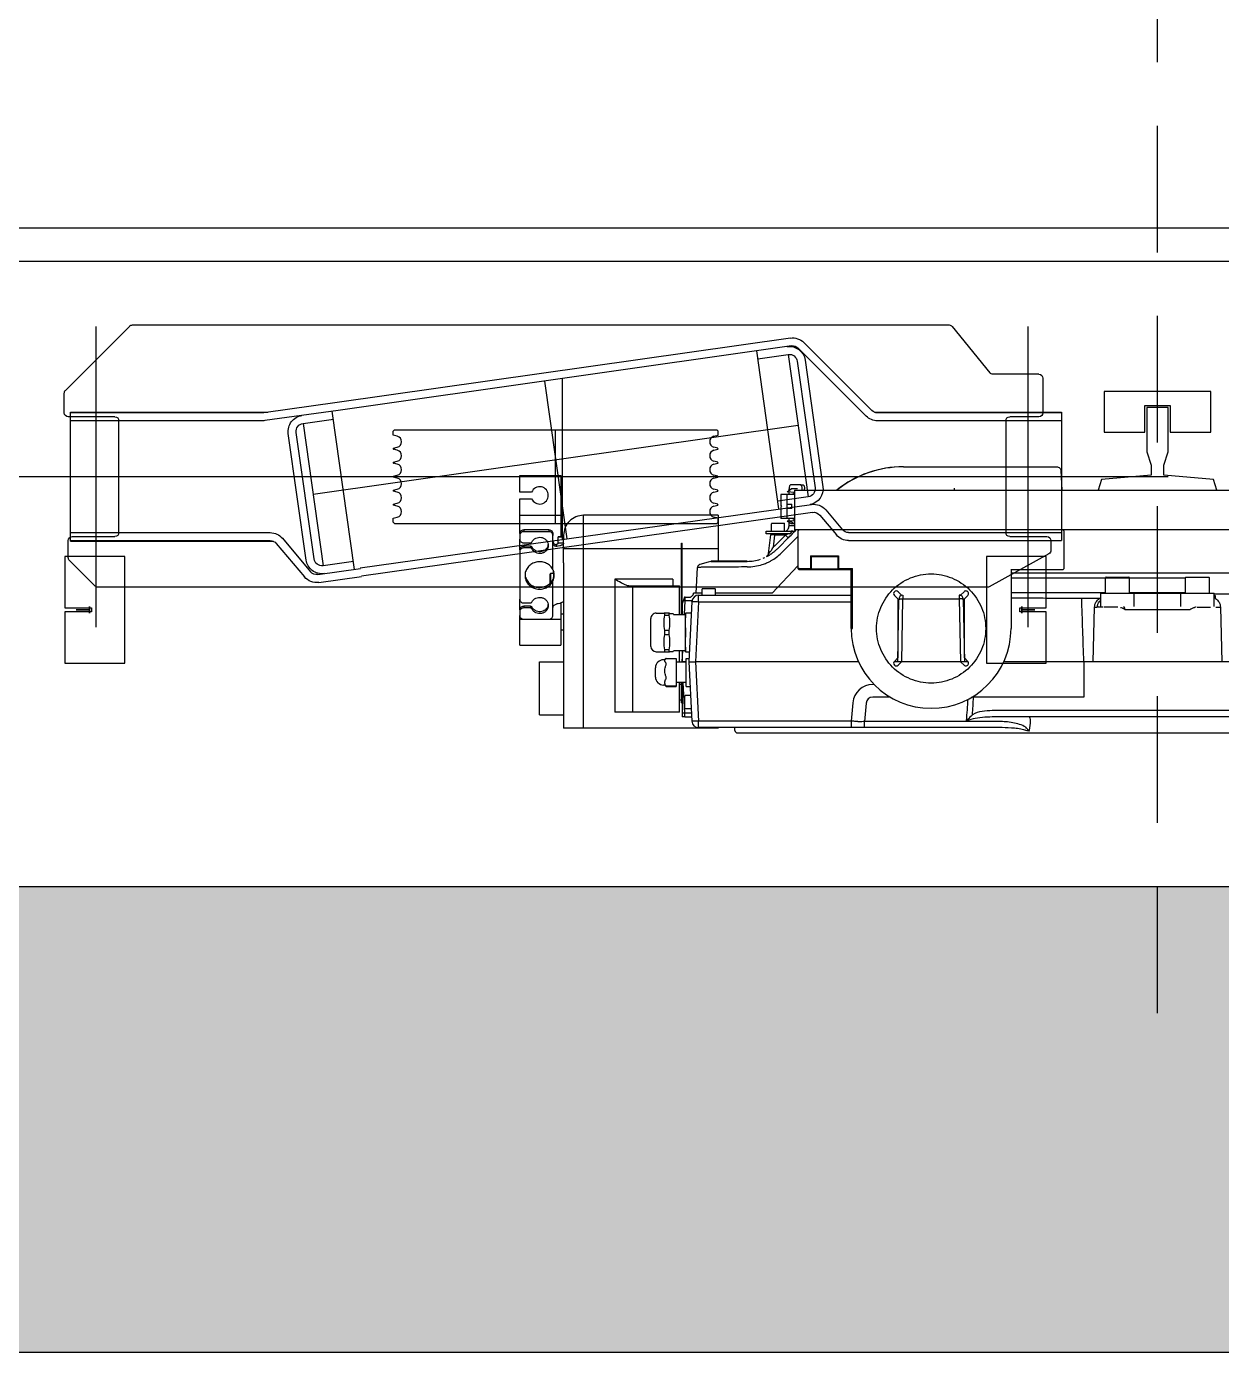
# Model space of a CAD drawing. Header units: centimetres. Extents: x 4942 to 11683, y -41622 to -36787.
# Drawn here: x 6948.4 to 7038.1, y -38551.8 to -38452.1 of the extents above; entities that cross this region are included whole.
import ezdxf

# ---------------------------------------------------------------- set-up
doc = ezdxf.new("R2010")
doc.units = ezdxf.units.CM
doc.header["$LTSCALE"] = 0.75
doc.header["$MEASUREMENT"] = 0
doc.linetypes.add('CEKIRDEK$0$DASHED', pattern=[19.05, 12.7, -6.35])
for name, color, linetype in [('V-0_Hatch_Concrete', 252, 'Continuous'), ('V-2_Column', 160, 'Continuous'), ('V-5_Elevator', 243, 'Continuous')]:
    doc.layers.add(name, color=color, linetype=linetype)
pattern_1 = [(325.927958, (24750.571, 43015.336), (7.0029358, 10.3541726), []), (325.927958, (24752.247, 43006.657), (7.0029358, 10.3541726), [6.25, -3.125])]

# ---------------------------------------------------------------- blocks, each defined once
blk = doc.blocks.new('*U60')
for p, q in [((0, -459.94), (0, 454.94)), ((-48.5, 364.29), (-48.5, 216.06)), ((48.5, 364.29), (-48.5, 364.29)), ((-48, 220.04), (-48, 363.79)), ((-42, 220.04), (-42, 364.29)), ((12, 364.29), (11.97, 364.29)), ((14.3, 364.29), (12, 364.29)), ((42, 364.29), (42, 214.36)), ((48, 364.29), (48, 214.36)), ((48.5, 364.29), (48.5, 211.97)), ((112.96, 345), (-112.96, 345)), ((-55.8, 164.13), (-48.06, 219.21)), ((-49.86, 163.3), (-42.12, 218.37)), ((50.14, 209.76), (75.25, 188.69)), ((62.59, 187.38), (-32.48, 200.74)), ((46.29, 205.17), (71.4, 184.09)), ((-40.09, 189.69), (-43.29, 166.92)), ((-40.09, 189.69), (66.86, 174.66)), ((61.75, 181.44), (-33.31, 194.8)), ((-38.54, -182.16), (13.29, 182.19)), ((63.66, 151.89), (66.86, 174.66)), ((73.48, 178.66), (68.98, 146.59)), ((79.42, 177.83), (74.92, 145.76)), ((-104.21, -176.29), (-55.8, 164.13)), ((-98.27, -177.13), (-49.86, 163.3)), ((69.6, 151.05), (-49.23, 167.75)), ((68.42, 146.67), (20.81, -192.07)), ((74.36, 145.84), (26.75, -192.91)), ((-71.89, 8.35), (46.64, -8.31)), ((-73.51, -5), (47.1, -5)), ((24.23, -167.75), (-94.6, -151.05)), ((-88.66, -151.89), (-91.86, -174.66)), ((15.09, -189.69), (18.29, -166.92)), ((-91.86, -174.66), (15.09, -189.69)), ((-49.76, -237.5), (-100.81, -186.45)), ((-45.51, -233.26), (-96.57, -182.21)), ((-87.59, -187.38), (7.48, -200.74)), ((-86.75, -181.44), (8.31, -194.8)), ((28.84, -198.34), (43.71, -210.82)), ((24.98, -202.93), (39.86, -215.41)), ((42, -220.01), (42, -380)), ((48, -220.01), (48, -380)), ((-48.5, -239.36), (-48.5, -380)), ((-48, -379.5), (-48, -241.74)), ((-42, -380), (-42, -241.74)), ((112.96, -355), (-112.96, -355)), ((-48.5, -380), (48, -380))]:
    blk.add_line(p, q)
for centre, radius, start, end in [((-54, 220.04), 6, 352, 0), ((-54, 220.04), 12, 352, 0), ((54, 214.36), 12, 180, 230), ((54, 214.36), 6, 180, 230), ((-34.15, 188.86), 12, 82, 172), ((-34.15, 188.86), 6, 82, 172), ((60.92, 175.5), 6, 352, 82), ((60.92, 175.5), 12, 352, 82), ((67.54, 179.5), 6, 352, 50), ((67.54, 179.5), 12, 352, 50), ((-92.32, -177.96), 12, 172, 225), ((-92.32, -177.96), 6, 172, 225), ((-85.92, -175.5), 12, 172, 262), ((-85.92, -175.5), 6, 172, 262), ((9.15, -188.86), 12, 262, 349.26162), ((9.15, -188.86), 6, 262, 352), ((32.7, -193.74), 12, 172, 230), ((32.7, -193.74), 6, 172, 230), ((36, -220.01), 6, 0, 50), ((36, -220.01), 12, 0, 50), ((-54, -241.74), 6, 0, 45), ((-54, -241.74), 12, 0, 45)]:
    blk.add_arc(centre, radius, start, end)
blk = doc.blocks.new('*U61')
for p, q in [((-35.25, 121), (-34.25, 122)), ((-35.25, 121), (-35.25, -121)), ((-34.25, 122), (-31.24, 122)), ((-31.24, 122), (-30.4, 118.89)), ((-22.1, 118.89), (-21.33, 121.75)), ((-20.67, 121.75), (-19.9, 118.89)), ((-11.6, 118.89), (-10.83, 121.75)), ((-10.17, 121.75), (-9.4, 118.89)), ((-1.1, 118.89), (-0.33, 121.75)), ((0, -127), (0, 127)), ((0.33, 121.75), (1.1, 118.89)), ((9.4, 118.89), (10.17, 121.75)), ((10.83, 121.75), (11.6, 118.89)), ((19.9, 118.89), (20.67, 121.75)), ((21.33, 121.75), (22.1, 118.89)), ((30.4, 118.89), (31.24, 122)), ((31.24, 122), (34.25, 122)), ((35.25, 121), (34.25, 122)), ((35.25, 121), (35.25, -121)), ((-35.25, 0), (35.25, 0)), ((-31.24, -122), (-30.4, -118.89)), ((-22.1, -118.89), (-21.33, -121.75)), ((-20.67, -121.75), (-19.9, -118.89)), ((-11.6, -118.89), (-10.83, -121.75)), ((-10.17, -121.75), (-9.4, -118.89)), ((-1.1, -118.89), (-0.33, -121.75)), ((0.33, -121.75), (1.1, -118.89)), ((9.4, -118.89), (10.17, -121.75)), ((10.83, -121.75), (11.6, -118.89)), ((19.9, -118.89), (20.67, -121.75)), ((21.33, -121.75), (22.1, -118.89)), ((30.4, -118.89), (31.24, -122)), ((-35.25, -121), (-34.25, -122)), ((-34.25, -122), (-31.24, -122)), ((31.24, -122), (34.25, -122)), ((35.25, -121), (34.25, -122))]:
    blk.add_line(p, q)
for centre, radius, start, end in [((-21, 121.66), 0.342, 15, 165), ((-10.5, 121.66), 0.342, 15, 165), ((0, 121.66), 0.342, 15, 165), ((10.5, 121.66), 0.342, 15, 165), ((21, 121.66), 0.342, 15, 165), ((-26.25, 120), 4.3, 195, 345), ((-15.75, 120), 4.3, 195, 345), ((-5.25, 120), 4.3, 195, 345), ((5.25, 120), 4.3, 195, 345), ((15.75, 120), 4.3, 195, 345), ((26.25, 120), 4.3, 195, 345), ((-26.25, -120), 4.3, 15, 165), ((-15.75, -120), 4.3, 15, 165), ((-5.25, -120), 4.3, 15, 165), ((5.25, -120), 4.3, 15, 165), ((15.75, -120), 4.3, 15, 165), ((26.25, -120), 4.3, 15, 165), ((-21, -121.66), 0.342, 195, 345), ((-10.5, -121.66), 0.342, 195, 345), ((0, -121.66), 0.342, 195, 345), ((10.5, -121.66), 0.342, 195, 345), ((21, -121.66), 0.342, 195, 345)]:
    blk.add_arc(centre, radius, start, end)
blk = doc.blocks.new('*U59')
for p, q in [((-64.88, 373.12), (-113.12, 324.88)), ((-48, 374), (-62.76, 374)), ((-45, 336), (-45, 371)), ((60.76, 371), (48, 371)), ((82.12, 350.88), (62.88, 370.12)), ((45, 368), (45, 336)), ((83, -319.23), (83, 348.76)), ((42, 333), (-42, 333)), ((-114, 322.76), (-114, -290.57)), ((-112.89, -292.9), (-78.11, -321.1)), ((-77, -358), (-77, -323.43)), ((57.86, -365.45), (82.63, -320.68)), ((-45, -358), (-45, -336)), ((-42, -333), (42, -333)), ((45, -336), (45, -364)), ((-74, -361), (-48, -361)), ((48, -367), (55.23, -367))]:
    blk.add_line(p, q)
for centre, start, end in [((-62.76, 371), 90, 135), ((-48, 371), 0, 90), ((48, 368), 90, 180), ((60.76, 368), 45, 90), ((80, 348.76), 0, 45), ((-42, 336), 180, 270), ((42, 336), 270, 0), ((-111, 322.76), 135, 180), ((-111, -290.57), 180, 230.96449), ((-80, -323.43), 0, 50.96449), ((80, -319.23), 331.049, 0), ((-42, -336), 90, 180), ((42, -336), 0, 90), ((-74, -358), 180, 270), ((-48, -358), 270, 0), ((48, -364), 180, 270), ((55.23, -364), 270, 331.049)]:
    blk.add_arc(centre, 3, start, end)
blk = doc.blocks.new('CEKIRDEK$0$NMX11_Planview')
for p, q in [((170.5, 349), (170.5, -122.29)), ((182.5, -315.3), (182.5, 315.3)), ((0, -272.5), (0, 272.5)), ((30, 272.5), (30, -272.5)), ((165.76, 260.51), (165.76, -124.1)), ((0, 0), (0, 210)), ((62.37, 110), (62.37, -110)), ((78.18, 110), (78.18, 42.5)), ((129, 55.34), (129, -55.34)), ((87.5, 42.5), (77.5, 42.5)), ((77.5, -42.5), (77.5, 42.5)), ((87.92, 29.67), (87.92, 39.93)), ((87.97, 47.23), (129, 48.29)), ((65.5, 21.4), (65.5, 38.6)), ((77.5, 39), (65.9, 39)), ((77.5, 21), (65.9, 21)), ((65.95, -21), (65.95, 21)), ((77.2, 21), (77.2, -21)), ((89.87, -24.33), (89.87, 24.33)), ((87.5, 17.5), (77.5, 17.5)), ((87.5, -17.5), (77.5, -17.5)), ((65.5, -38.6), (65.5, -21.4)), ((77.5, -21), (65.9, -21)), ((65.9, -39), (65.9, -21)), ((87.92, -29.67), (87.92, -39.93)), ((77.5, -39), (65.9, -39)), ((65.95, -110), (65.95, -39)), ((77.2, -39), (77.2, -110)), ((87.5, -42.5), (77.5, -42.5)), ((81.42, -43.56), (81.42, -56.93)), ((129, -48.29), (87.97, -47.23)), ((129, -55.34), (155.74, -55.37)), ((155.74, -55.37), (155.74, -138.09)), ((-17.5, -190.86), (-17.5, -75.58)), ((-17.41, -190.86), (-17.41, -75.58)), ((-14.65, -72.58), (0, -71.81)), ((30.99, -70), (30, -70.97)), ((59.03, -70), (30.97, -70)), ((60, -70.97), (59.06, -70)), ((60, -70.97), (60, -110.03)), ((81.37, -87.78), (81.37, -110)), ((129, -85.74), (129, -115.47)), ((180.62, -96.92), (180.61, -96.25)), ((60, -110), (104, -110)), ((173.94, -119.06), (173.94, -220.03)), ((178.5, -119.06), (178.5, -344.66)), ((76.42, -145.25), (79, -147.83)), ((79, -148.82), (81.85, -148.82)), ((81.83, -145), (79.25, -142.42)), ((126.17, -145), (81.83, -145)), ((81.85, -148.82), (129, -148)), ((81.85, -191.18), (81.85, -148.82)), ((81.95, -145.82), (129, -145)), ((128.75, -142.42), (126.17, -145)), ((129, -142.21), (129, -197.79)), ((129, -147.83), (131.58, -145.25)), ((-1.5, -152.78), (0, -152.78)), ((79, -192.17), (76.42, -194.75)), ((79, -191.18), (81.85, -191.18)), ((79.25, -197.58), (81.83, -195)), ((81.83, -195), (126.17, -195)), ((129, -192), (81.85, -191.18)), ((129, -195), (81.95, -194.18)), ((126.17, -195), (128.75, -197.58)), ((131.58, -194.75), (129, -192.17)), ((155.57, -200.65), (155.57, -213.84)), ((146.09, -212.74), (146.09, -213.84)), ((160.13, -218.82), (173.94, -220.03)), ((59.07, -239.5), (59.07, -229.03)), ((60, -229.97), (59.07, -229.03)), ((104.03, -229.03), (59.07, -229.03)), ((104, -230), (104.03, -229.03)), ((129, -224.53), (129, -347)), ((159.78, -228.78), (173.59, -229.99)), ((178.5, -220.03), (173.94, -220.03)), ((60, -229.97), (60, -269.03)), ((104, -230), (60, -230)), ((79, -344.63), (79, -230)), ((83.92, -344.63), (83.92, -230)), ((173.59, -229.99), (173.59, -344.66)), ((173.59, -229.99), (178.5, -229.99)), ((49.52, -260.5), (49.52, -239.5)), ((50, -240), (49.52, -239.5)), ((49.52, -239.5), (60, -239.5)), ((50, -260), (50, -240)), ((50, -240), (59.5, -240)), ((59.07, -239.5), (58.85, -240)), ((59.5, -240), (60, -239.5)), ((59.5, -240), (59.5, -260)), ((-4, -268.23), (-4, -266.5)), ((-4, -268.23), (-4, -275.23)), ((0, -265), (-1, -265)), ((0, -266.73), (-1, -266.73)), ((50, -260), (49.52, -260.5)), ((49.52, -260.5), (60, -260.5)), ((50, -260), (59.5, -260)), ((58.85, -260), (59.07, -260.5)), ((60, -268.6), (59.06, -269)), ((59.07, -269), (59.07, -260.5)), ((60, -260.5), (59.5, -260)), ((0.35, -276.73), (-1, -276.73)), ((-0.9, -270.31), (-0.9, -275.02)), ((1.3, -278.05), (-0.9, -275.02)), ((0, -272.5), (30, -272.5)), ((1.77, -272.5), (1.3, -278.05)), ((3.3, -276.73), (1.41, -276.73)), ((1.72, -273.13), (3.1, -273.13)), ((3.1, -273.13), (3.1, -272.5)), ((3.1, -273.13), (3.1, -274.13)), ((3.3, -272.5), (3.3, -282.79)), ((21.3, -277.99), (3.3, -277.99)), ((10.6, -277.99), (10.6, -274.69)), ((14, -274.69), (10.6, -274.69)), ((14, -274.69), (14, -277.99)), ((21.3, -272.5), (21.3, -282.79)), ((23.19, -276.73), (21.3, -276.73)), ((21.5, -272.5), (21.5, -273.23)), ((21.5, -274.13), (21.5, -273.23)), ((21.7, -272.5), (21.7, -273.13)), ((21.7, -273.13), (22.88, -273.13)), ((23.3, -278.05), (22.83, -272.5)), ((23.04, -272.5), (23.3, -275.55)), ((23.3, -275.55), (25.5, -272.52)), ((25.5, -275.02), (23.3, -278.05)), ((23.3, -275.55), (23.3, -278.05)), ((27, -276.73), (24.26, -276.73)), ((25.5, -272.52), (25.5, -275.02)), ((27, -272.5), (27, -276.73)), ((30.97, -270), (30, -269.03)), ((30.19, -271.56), (30, -271.37)), ((30.57, -271.93), (30.19, -271.56)), ((32.63, -274), (30.57, -271.93)), ((30.97, -270), (59.03, -270)), ((31, -273.74), (31, -275)), ((31, -273.74), (31.63, -275)), ((31, -294), (31, -275)), ((31.63, -275), (31, -275)), ((31.63, -275), (32, -275)), ((32.72, -274.08), (32.63, -274)), ((32.82, -274.18), (32.72, -274.08)), ((33.82, -275.18), (32.82, -274.18)), ((33, -276), (33, -294)), ((33, -277.74), (33.09, -277.91)), ((33.09, -277.91), (33.85, -279.43)), ((34.69, -276.06), (33.82, -275.18)), ((35.56, -276.92), (34.69, -276.06)), ((34.84, -270), (47.49, -282.62)), ((35.88, -277.24), (35.56, -276.92)), ((42.82, -284.18), (35.88, -277.24)), ((56.94, -270), (77.5, -289.35)), ((59.06, -269), (59.06, -270)), ((59.06, -270), (60, -269.03)), ((3.3, -282.79), (11.7, -282.79)), ((11.7, -282.79), (12.3, -282.39)), ((12.3, -282.39), (12.9, -282.79)), ((12.9, -282.79), (21.3, -282.79)), ((25, -289.6), (25, -280.4)), ((31, -280), (25.4, -280)), ((33.85, -287.35), (33, -287.35)), ((33.85, -279.43), (33.85, -287.35)), ((42.17, -287.75), (33.85, -279.43)), ((42.84, -288.45), (33.85, -287.35)), ((44.08, -285.44), (42.82, -284.18)), ((31, -290), (25.4, -290)), ((33, -294), (31, -294)), ((47.67, -292.05), (33.64, -290.32)), ((77.5, -289.35), (77.5, -332)), ((53.5, -308.25), (53.5, -334.75)), ((53.6, -323.38), (53.6, -308.26)), ((180.61, -317.3), (178.5, -317.41)), ((53.6, -325.25), (53.6, -323.38)), ((53.6, -327.17), (53.6, -325.25)), ((53.6, -328.1), (53.6, -327.17)), ((53.6, -332.83), (53.6, -328.1)), ((57.91, -325.23), (57.92, -325.48)), ((19, -330), (19, -431)), ((19, -330), (53.5, -330)), ((44, -357), (44, -330)), ((53.6, -333.41), (53.6, -332.83)), ((53.6, -333.94), (53.6, -333.41)), ((53.6, -335.44), (53.6, -333.94)), ((53.6, -335.44), (54.16, -337.41)), ((54.16, -337.41), (55.95, -343.65)), ((74, -341.6), (74, -332.4)), ((79, -332), (74.4, -332)), ((178.5, -330), (179, -330)), ((179, -330), (179, -446)), ((77.5, -346.48), (58.23, -345.47)), ((79, -342), (74.4, -342)), ((77.5, -342), (77.5, -348.47)), ((78.02, -348.56), (77.5, -348.47)), ((78.02, -348.56), (77.5, -348.47)), ((83.92, -344.63), (79, -344.63)), ((83.92, -344.63), (129, -347)), ((129, -347), (173.59, -344.66)), ((129, -352), (129, -347)), ((178.5, -344.66), (173.59, -344.66)), ((40, -357.5), (40, -357)), ((85.5, -357), (40, -357)), ((93.5, -357.5), (40, -357.5)), ((43, -357.5), (43, -357)), ((44, -446), (44, -357.5)), ((80.5, -354.6), (80.5, -351.26)), ((80.5, -354.6), (80.5, -355.18)), ((83.35, -354.6), (80.5, -354.6)), ((80.5, -355.18), (85.5, -357)), ((83.74, -349.63), (83.35, -349.61)), ((83.35, -354.6), (83.35, -356.21)), ((93.47, -355.13), (83.35, -354.6)), ((83.74, -349.63), (129, -352)), ((85.5, -357), (93.5, -357)), ((92.5, -350.09), (92.5, -354.49)), ((94, -354.1), (92.5, -354.1)), ((121.5, -354.49), (92.5, -354.49)), ((93.5, -363.5), (93.5, -354.49)), ((108.5, -354.1), (105.51, -354.1)), ((121.5, -354.1), (120.01, -354.1)), ((120.5, -363.5), (120.5, -354.49)), ((129, -357), (120.5, -356.55)), ((120.5, -357), (129, -357)), ((121.5, -354.49), (121.5, -351.61)), ((126.47, -354), (126.47, -351.87)), ((147.54, -354), (126.47, -354)), ((129, -352), (173.76, -349.65)), ((129, -354), (129, -356.99)), ((129.4, -356.98), (129, -357)), ((129, -357), (129.4, -357)), ((129.4, -354), (129.4, -361.5)), ((144.6, -354), (144.6, -361.5)), ((167.66, -354.97), (144.6, -356.18)), ((144.6, -357), (170.5, -357)), ((160, -357.5), (144.6, -357.5)), ((146, -357.5), (146, -359)), ((147.54, -354), (147.54, -351.03)), ((154.5, -350.66), (154.5, -354.6)), ((164.1, -355), (154.9, -355)), ((158, -357.5), (158, -359)), ((160, -357.5), (160, -357)), ((164.5, -350.14), (164.5, -354.6)), ((167.66, -354.97), (167.66, -357)), ((170.5, -354.97), (167.66, -354.97)), ((170.5, -354.97), (170.5, -349.8)), ((170.5, -354.97), (170.5, -357)), ((67, -364), (67, -407.5)), ((67, -364), (72, -364)), ((72, -397.01), (72, -359)), ((93.5, -359), (72, -359)), ((92.5, -366.5), (92.5, -370.5)), ((92.5, -366.89), (94, -366.89)), ((92.79, -363.85), (93.15, -363.5)), ((92.79, -366.5), (92.79, -363.85)), ((94, -370.11), (94, -366.89)), ((105.51, -366.89), (105.51, -370.11)), ((105.51, -366.89), (108.5, -366.89)), ((108.5, -370.11), (108.5, -366.89)), ((120.01, -366.89), (120.01, -370.11)), ((120.01, -366.89), (121.5, -366.89)), ((129.4, -359), (120.5, -359)), ((121.21, -363.85), (120.86, -363.5)), ((121.21, -366.5), (121.21, -363.85)), ((121.5, -370.5), (121.5, -366.5)), ((126.47, -368.95), (126.47, -361.5)), ((126.47, -361.5), (147.54, -361.5)), ((167, -359), (144.6, -359)), ((147.35, -361.5), (147.35, -368.95)), ((147.54, -368.95), (147.54, -361.5)), ((167, -359), (167, -407.5)), ((92.47, -370.49), (92.51, -370.5)), ((94, -370.11), (92.5, -370.11)), ((92.51, -376.5), (92.51, -370.5)), ((108.5, -370.11), (105.51, -370.11)), ((121.5, -370.11), (120.01, -370.11)), ((121.53, -370.49), (121.49, -370.5)), ((121.49, -376.5), (121.49, -370.5)), ((127.5, -370), (126.67, -369.17)), ((127.5, -370), (127.5, -371)), ((131.28, -368.95), (130.04, -368.95)), ((140.5, -377), (133.5, -377)), ((141.81, -368.95), (140.38, -368.95)), ((146.5, -370), (147.34, -369.17)), ((146.5, -370), (146.5, -371)), ((147.54, -368.95), (147.35, -368.95)), ((117.49, -380.5), (96.51, -380.5)), ((167, -394), (72, -394)), ((67, -407.5), (167, -407.5)), ((179, -431), (19, -431)), ((-11, -479), (-11, -448)), ((-11, -448), (35.29, -448)), ((19, -479), (19, -448)), ((34, -446), (36.73, -446)), ((35.29, -446), (35.29, -450)), ((35.47, -446), (35.47, -450)), ((39.83, -446), (36.73, -446)), ((39.83, -446), (39.83, -450)), ((54.61, -446), (39.83, -446)), ((54.61, -446), (179, -446)), ((84.86, -448), (116.5, -448)), ((93, -448), (93, -446)), ((97.35, -448), (97.35, -479)), ((105, -448), (105, -446)), ((116.5, -479), (116.5, -448)), ((129, -464), (129, -446)), ((169, -464), (169, -446)), ((29.92, -457), (29.92, -476)), ((29.92, -457), (31.29, -457)), ((31.29, -457), (31.29, -476)), ((32.74, -454), (34.11, -454)), ((39.75, -454), (34.11, -454)), ((39.83, -450), (35.29, -450)), ((59.87, -454), (39.75, -454)), ((42.37, -451), (40.74, -451)), ((62.68, -453.5), (62.68, -455.6)), ((69.48, -455.6), (62.68, -455.6)), ((64.16, -453), (62.8, -453.5)), ((69.9, -456), (63.08, -456)), ((68.49, -454), (67.12, -454)), ((88.61, -454), (68.49, -454)), ((94.25, -454), (88.61, -454)), ((97.07, -476), (97.07, -457)), ((169, -464), (129, -464)), ((1.5, -470), (1.5, -479)), ((6.5, -479), (6.5, -470)), ((29.92, -476), (31.29, -476)), ((39.75, -476), (39.75, -470.87)), ((42.14, -470.87), (42.14, -476)), ((42.14, -470.87), (43.51, -470.87)), ((42.14, -476), (43.51, -476)), ((42.7, -469.96), (44.07, -469.96)), ((43.51, -470.87), (43.51, -476)), ((84.85, -476), (84.85, -470.87)), ((87.24, -470.87), (87.24, -476)), ((87.24, -470.87), (88.61, -470.87)), ((87.24, -476), (88.61, -476)), ((87.81, -469.96), (89.18, -469.96)), ((88.61, -470.87), (88.61, -476)), ((1.5, -479), (-11, -479)), ((32.74, -479), (6.5, -479)), ((32.74, -479), (34.11, -479)), ((34.11, -479), (36.93, -479)), ((44.96, -479), (36.93, -479)), ((44.96, -479), (46.33, -479)), ((46.33, -479), (82.03, -479)), ((90.06, -479), (82.03, -479)), ((90.06, -479), (91.43, -479)), ((91.43, -479), (94.25, -479)), ((116.5, -479), (94.25, -479))]:
    blk.add_line(p, q)
for points in [[(180.61, -96.25), (180.65, -96.25), (180.7, -96.25), (180.74, -96.25), (180.79, -96.25), (180.83, -96.24), (180.88, -96.24)], [(180.62, -96.92), (180.64, -96.93), (180.66, -96.95), (180.68, -96.96), (180.69, -96.98), (180.71, -96.99), (180.72, -97.01), (180.74, -97.02), (180.75, -97.04), (180.77, -97.06)], [(55.95, -343.65), (55.97, -343.71), (56.03, -343.88), (56.11, -344.06), (56.21, -344.25), (56.34, -344.44), (56.49, -344.63), (56.66, -344.81), (56.86, -344.98), (57.08, -345.12), (57.33, -345.25), (57.59, -345.35), (57.87, -345.42), (58.16, -345.46), (58.23, -345.47)]]:
    blk.add_lwpolyline(points)
for centre, radius, start, end in [((-54.2, 44.12), 142.2, 0.78871, 1.25213), ((-29.39, 44.47), 117.38, 0.52309, 0.78668), ((65.9, 38.6), 0.4, 90, 180), ((65.9, 21.4), 0.4, 180, 270), ((100.36, 30.4), 12.41, 186.3408, 191.71885), ((65.9, -21.4), 0.4, 90, 180), ((65.9, -38.6), 0.4, 180, 270), ((88.59, -37.55), 7.74, 258.72885, 261.90873), ((-54.22, -44.12), 142.22, 358.74792, 359.2113), ((-29.4, -44.47), 117.4, 359.21332, 359.47689), ((301.87, -135.07), 126.59, 163.48805, 164.09662), ((-190.14, -49.66), 373.92, 352.4047, 352.71865), ((104, -170), 60, 270, 90), ((155.99, -150.08), 11.99, 91.20257, 95.58597), ((353.86, -148.55), 198.39, 176.97664, 177.39023), ((77.84, -143.84), 2, 45, 225), ((82, -148.82), 3, 90.99423, 180), ((82.38, -148.83), 3.38, 163.45831, 175.68296), ((82.54, -148.88), 3.55, 155.7773, 163.43638), ((31.78, -144.95), 50.19, 359.8102, 359.93539), ((130.16, -143.84), 2, 315, 135), ((62.5, -190.86), 80, 180, 218.62576), ((62.5, -190.86), 79.91, 180.002, 217.9826), ((77.84, -196.16), 2, 135, 315), ((82, -191.18), 3, 187.41677, 269), ((130.16, -196.16), 2, 225, 45), ((161.09, -213.83), 15, 180.00997, 264.99003), ((160.57, -213.84), 5, 180.00993, 264.99007), ((62.5, -190.86), 79.91, 217.98246, 218.53816), ((28, -273.74), 3, 0, 44.98113), ((32, -276), 1, 0, 90), ((25.4, -280.4), 0.4, 90, 180), ((61.72, -291.44), 28.16, 174.67175, 175.92824), ((78.12, -292.94), 44.62, 173.7861, 174.70984), ((89.23, -294.13), 55.8, 173.0142, 173.80755), ((-22.18, -223.56), 79.12, 315.07839, 315.35444), ((21.66, -308.26), 29, 43.07066, 44.99998), ((19.91, -309.61), 34.18, 44.34932, 44.72022), ((19.64, -309.87), 34.55, 42.45953, 44.34781), ((19.55, -309.96), 34.68, 41.25263, 42.46197), ((21.47, -308.26), 32.11, 37.30121, 41.22724), ((21.49, -308.25), 32.09, 36.0317, 37.30036), ((21.27, -308.1), 36.55, 29.57931, 44.18303), ((25.4, -289.6), 0.4, 180, 270), ((34, -287.35), 3, 250.52878, 263), ((21.48, -308.26), 32.1, 34.78395, 36.03173), ((47.31, -295.02), 3, 64.24582, 83), ((47.31, -295.02), 3, 27.13675, 82.99815), ((21.48, -308.25), 32.1, 33.55627, 34.78398), ((21.49, -308.25), 32.09, 33.2895, 33.5561), ((21.47, -308.26), 32.11, 29.68329, 33.28915), ((21.47, -308.26), 32.11, 27.11918, 29.68237), ((23.51, -307.56), 29.97, 22.46579, 24.82491), ((21.3, -308.29), 32.3, 0.0579, 18.20078), ((-11.15, -326.32), 73.74, 27.64281, 29.45782), ((15.44, -309.17), 42.33, 19.41734, 23.77222), ((27.67, -304.86), 29.36, 15.82846, 19.41234), ((21.09, -308.46), 36.72, 0.35907, 18.44234), ((7075.83, -271.22), 7018.12, 180.302131, 180.440897), ((180.5, -315.3), 2, 272.99998, 359.99957), ((56, -334.75), 2.5, 180, 195.99721), ((74.4, -332.4), 0.4, 90, 180), ((74.4, -341.6), 0.4, 180, 270), ((77.5, -351.52), 3, 26.66667, 80), ((84, -344.63), 5, 180, 267), ((173.5, -344.66), 5, 273, 0), ((217.78, -350.27), 134.51, 180.75153, 181.8421), ((154.9, -354.6), 0.4, 180, 270), ((164.1, -354.6), 0.4, 270, 0), ((96.51, -376.5), 4, 180, 270), ((117.49, -376.5), 4, 270, 0), ((130.87, -365.01), 5.91, 221.7766, 224.90536), ((133.5, -371), 6, 180, 270), ((140.5, -371), 6, 270, 0), ((143.13, -365.01), 5.91, 315.09464, 318.2234), ((34, -431), 15, 180, 270), ((4, -464), 6.5, 292.61986, 247.38014), ((40.26, -463.27), 5.77, 78.12597, 83.15802), ((40.25, -463.28), 5.78, 76.64587, 78.12434), ((62.79, -472.5), 19, 89.96512, 96.02326), ((64.16, -462.67), 9.67, 90.02089, 104.34122), ((63.08, -455.6), 0.4, 180, 270), ((64.15, -462.9), 9.9, 64.02232, 89.95561), ((85.36, -463.27), 5.77, 78.12597, 83.15802), ((85.36, -463.28), 5.78, 76.64587, 78.12434), ((64.18, -465.26), 9.74, 262.00192, 269.98898), ((62.81, -465.24), 9.76, 274.04256, 277.99674)]:
    blk.add_arc(centre, radius, start, end)
for points, start_tangent, end_tangent in [([(81.42, 43.56), (80.49, 43.53), (79.7, 43.47), (79.18, 43.36), (79, 43.24)], (-0.99999, -0.004531), (-0.000407, -1)), ([(81.42, 43.56), (81.25, 42.5)], (-0.167194, -0.985924), (-0.142, -0.989867)), ([(81.42, 43.56), (84.23, 46.21), (87.97, 47.23)], (0.539964, 0.841688), (0.999667, 0.025821)), ([(87.99, 43.79), (88, 44.15), (87.99, 45.54)], (0.020314, 0.999794), (-0.009057, 0.999959)), ([(89.87, 24.33), (88.91, 25.7), (88.2, 27.88)], (-0.761625, 0.648018), (-0.203505, 0.979074)), ([(89.87, -24.33), (87.5, -25.23)], (-0.989253, -0.146211), (-0.834721, -0.550673)), ([(88.2, -27.86), (88.55, -26.59)], (0.205021, 0.978758), (0.322327, 0.946628)), ([(88.55, -26.59), (88.84, -25.85), (89.87, -24.33)], (0.322327, 0.946628), (0.763433, 0.645887)), ([(81.25, -42.5), (81.42, -43.56)], (0.141986, -0.989869), (0.167278, -0.98591)), ([(87.97, -47.23), (84.23, -46.21), (81.42, -43.56)], (-0.999666, 0.025841), (-0.539946, 0.841699)), ([(87.08, -45.15), (82.63, -42.5)], (-0.980701, 0.195516), (-0.660288, 0.751013)), ([(87.91, -40.7), (87.9, -41.26), (87.9, -42.54)], (-0.019132, -0.999817), (0.020262, -0.999795)), ([(87.92, -42.92), (87.96, -43.15), (87.99, -43.79)], (0.999652, -0.026398), (0.020311, -0.999794)), ([(87.99, -43.79), (88, -44.15), (87.99, -45.54)], (0.020311, -0.999794), (-0.009057, -0.999959)), ([(81.42, -56.93), (81.38, -80.19), (81.37, -87.78)], (-0.001751, -0.999998), (-0.001068, -0.999999)), ([(129, -55.31), (81.42, -56.93)], (-0.999406, -0.034459), (-0.999426, -0.033882)), ([(129, -55.34), (128.96, -70.63), (129, -85.74)], (-0.00104, -0.999999), (0, -1)), ([(-17.41, -75.58), (-16.62, -73.51), (-14.65, -72.58)], (-0.003451, 0.999994), (0.998608, 0.052742)), ([(170.5, -96.39), (171.33, -95.79), (173.35, -95.51)], (0, 1), (0.999881, 0.015407)), ([(173.35, -95.51), (180.61, -96.25)], (0.994784, -0.102003), (0.9949, -0.100868)), ([(178.27, -99), (176.08, -103.69), (174.84, -108.73), (173.94, -119.06)], (-0.58127, -0.813711), (0.000007, -1)), ([(180.62, -96.92), (178.27, -99)], (-0.768003, -0.640447), (-0.723926, -0.689877)), ([(180.77, -97.06), (180.88, -96.24)], (0.250997, 0.967988), (-0.000664, 1)), ([(180.13, -100.38), (179.28, -105.02), (178.83, -109.7), (178.5, -119.06)], (-0.273783, -0.961791), (0.000001, -1)), ([(63.03, -170), (66.08, -154.5), (74.98, -141.07), (88.28, -132.15), (104.03, -129), (119.78, -132.14), (133.08, -141.07), (141.99, -154.49), (145.04, -170)], (-0.001359, 0.999999), (-0.001174, -0.999999)), ([(165.76, -124.1), (166.38, -131.75), (168.82, -138.94)], (0.000004, -1), (0.516308, -0.856403)), ([(170.5, -122.29), (170.72, -129.64), (171.65, -136.91)], (0.000001, -1), (0.223632, -0.974674)), ([(168.82, -138.94), (155.74, -138.09)], (-0.9979, 0.064774), (-0.997844, 0.065626)), ([(168.82, -138.94), (169.87, -140.04), (173.24, -143.33)], (0.687423, -0.726257), (0.722231, -0.691652)), ([(171.65, -136.91), (173.24, -143.33)], (0.223613, -0.974678), (0.251026, -0.96798)), ([(81.95, -145.82), (81.89, -146.05), (81.85, -146.7), (81.84, -147.67), (81.85, -148.82)], (-0.999848, -0.017452), (0.017405, -0.999849)), ([(81.97, -145.12), (81.96, -145.64), (81.95, -145.82)], (-0.003348, -0.999994), (-0.999848, -0.017452)), ([(173.24, -143.33), (157.19, -142.25)], (-0.997755, 0.066972), (-0.997664, 0.068316)), ([(145.04, -170), (141.99, -185.5), (133.09, -198.93), (119.79, -207.85), (104.04, -211), (88.29, -207.86), (74.99, -198.93), (66.08, -185.51), (63.03, -170)], (0.001359, -0.999999), (0.001174, 0.999999)), ([(81.95, -194.18), (81.89, -193.95), (81.85, -193.3), (81.84, -192.33), (81.85, -191.18)], (-0.999848, 0.017452), (0.017405, 0.999849)), ([(173.94, -225.01), (173.95, -225.1), (173.94, -225.39), (173.91, -225.85), (173.87, -226.47), (173.75, -228.08), (173.59, -229.99)], (0.996195, -0.087156), (-0.087129, -0.996197)), ([(173.94, -220.03), (174.07, -221.94), (174.12, -223.56), (174.07, -224.64), (173.94, -225.01)], (0.085343, -0.996352), (-0.996106, 0.088162)), ([(-4, -266.5), (-3.77, -265.93), (-3.49, -265.67), (-3.12, -265.44), (-2.15, -265.11), (-1, -265)], (0, 1), (1, 0)), ([(-1, -266.73), (-2.15, -266.85), (-3.12, -267.17), (-3.49, -267.4), (-3.77, -267.66), (-4, -268.23)], (-1, 0), (0, -1)), ([(-4, -275.23), (-3.77, -275.81), (-3.49, -276.07), (-3.12, -276.29), (-2.15, -276.62), (-1, -276.73)], (0, -1), (1, 0)), ([(3.3, -274.23), (3.23, -274.22), (3.1, -274.13)], (-1, 0), (0, 1)), ([(3.13, -272.62), (3.16, -272.64), (3.3, -272.67)], (0.733155, -0.680062), (1, 0)), ([(21.5, -274.13), (21.49, -274.17), (21.3, -274.23)], (0, -1), (-1, 0)), ([(21.7, -273.13), (21.63, -273.14), (21.5, -273.23)], (-1, 0), (0, -1)), ([(31, -280), (30.63, -278.74), (29.75, -277.68), (28.48, -276.98), (27, -276.73)], (-0.065202, 0.997872), (-1, 0)), ([(34.11, -279.16), (34.8, -278.45), (35.36, -277.86), (35.71, -277.46), (35.81, -277.31)], (0.702717, 0.71147), (-0.707107, 0.707107)), ([(46.3, -290.78), (45.5, -290.16), (42.84, -288.45)], (-0.778544, 0.62759), (-0.868584, 0.495542)), ([(33.63, -289.44), (33.61, -290.09), (33.64, -290.32)], (-0.069885, -0.997555), (0.992546, -0.121869)), ([(47.32, -291.66), (47.1, -291.46), (46.3, -290.78)], (-0.722518, 0.691352), (-0.778544, 0.62759)), ([(47.67, -292.05), (47.6, -291.94), (47.32, -291.66)], (0.992171, -0.124888), (-0.722518, 0.691352)), ([(53.5, -308.25), (53.52, -308.26), (53.63, -308.26)], (0.0031, -0.999995), (1, -0.000947)), ([(53.5, -325.23), (53.52, -325.24), (53.64, -325.25)], (0, -1), (0.999273, -0.038125)), ([(57.92, -325.48), (57.96, -333.12), (57.99, -336.58), (58.03, -339.61), (58.07, -342.1), (58.09, -343.1), (58.12, -343.94), (58.14, -344.6), (58.17, -345.08), (58.2, -345.37), (58.23, -345.47)], (0.004374, -0.99999), (0.998212, -0.059772)), ([(83.74, -349.63), (83.73, -349.53), (83.73, -349.25), (83.74, -348.78), (83.76, -348.16), (83.82, -346.54), (83.92, -344.63)], (-0.99863, 0.052336), (0.05232, 0.99863)), ([(173.59, -344.66), (173.68, -346.57), (173.75, -348.19), (173.77, -348.81), (173.78, -349.27), (173.78, -349.56), (173.76, -349.65)], (0.05232, -0.99863), (-0.99863, -0.052336)), ([(80.5, -351.26), (80.36, -350.37)], (0.000118, 1), (-0.302331, 0.953203)), ([(83.35, -349.61), (83.31, -349.83), (83.28, -350.49)], (-0.99919, 0.040242), (-0.014083, -0.999901)), ([(83.28, -350.49), (83.28, -350.81), (83.29, -352.04)], (-0.014083, -0.999901), (0.012602, -0.999921)), ([(99.75, -354.49), (94, -354.1)], (-1, 0), (-0.991795, 0.127838)), ([(105.51, -354.1), (99.75, -354.49)], (-0.991795, -0.127838), (-1, 0)), ([(114.25, -354.49), (108.5, -354.1)], (-1, 0), (-0.991795, 0.127838)), ([(120.01, -354.1), (114.25, -354.49)], (-0.991795, -0.127838), (-1, 0)), ([(167.66, -349.97), (167.69, -350.07), (167.71, -350.35), (167.72, -350.81), (167.72, -351.43), (167.71, -353.05), (167.66, -354.97)], (0.998436, 0.055899), (-0.031236, -0.999512)), ([(94, -366.89), (99.75, -366.5)], (0.991795, 0.127838), (1, 0)), ([(99.75, -366.5), (105.51, -366.89)], (1, 0), (0.991795, -0.127838)), ([(108.5, -366.89), (114.25, -366.5)], (0.991795, 0.127838), (1, 0)), ([(114.25, -366.5), (120.01, -366.89)], (1, 0), (0.991795, -0.127838)), ([(105.51, -370.11), (99.75, -370.5), (94, -370.11)], (-0.991795, -0.127838), (-0.991795, 0.127838)), ([(120.01, -370.11), (114.25, -370.5), (108.5, -370.11)], (-0.991795, -0.127838), (-0.991795, 0.127838)), ([(128.25, -370), (127.85, -369.94), (127.45, -369.78), (127.07, -369.52), (126.69, -369.18)], (-1, 0), (-0.706745, 0.707469)), ([(130.04, -368.95), (129.61, -369.38), (129.17, -369.71), (128.71, -369.93), (128.25, -370)], (-0.66707, -0.744995), (-1, 0)), ([(135.83, -370), (133.5, -369.71), (131.28, -368.95)], (-1, 0), (-0.915904, 0.401398)), ([(140.38, -368.95), (138.16, -369.71), (135.83, -370)], (-0.915904, -0.401398), (-1, 0)), ([(144.58, -370), (143.87, -369.93), (143.17, -369.71), (141.81, -368.95)], (-1, 0), (-0.811034, 0.584999)), ([(147.35, -368.95), (146, -369.71), (145.29, -369.93), (144.58, -370)], (-0.811034, -0.584999), (-1, 0)), ([(72, -397.01), (71.57, -399.07), (70.54, -401.38)], (0, -1), (-0.452976, -0.891523)), ([(70.54, -401.38), (69.74, -402.88), (67, -407.5)], (-0.452976, -0.891523), (-0.519875, -0.854242)), ([(39.83, -446), (41.36, -447.37), (41.68, -448.1), (41.96, -448.96), (42.37, -451)], (1, 0), (0.137048, -0.990564)), ([(83.06, -446), (84.59, -447.37), (84.9, -448.1), (85.18, -448.96), (85.59, -451)], (1, 0), (0.137048, -0.990564)), ([(29.92, -457), (30.14, -455.85), (30.75, -454.88), (31.66, -454.23), (32.74, -454)], (0, 1), (1, 0)), ([(34.11, -454), (33.03, -454.23), (32.12, -454.88), (31.5, -455.85), (31.29, -457)], (-1, 0), (0, -1)), ([(39.18, -469.96), (37.45, -468.74), (36.2, -466.98), (35.57, -464.88), (35.65, -462.67), (36.41, -460.62), (37.77, -458.96), (39.58, -457.87), (41.63, -457.5)], (-0.906954, 0.42123), (1, 0)), ([(38.38, -454), (39.54, -453.73), (40.44, -452.99), (40.86, -451.97), (40.74, -451)], (1, 0), (-0.361576, 0.932343)), ([(42.37, -451), (42.29, -452.11), (41.75, -453.1), (40.84, -453.76), (39.75, -454)], (0.137048, -0.990564), (-1, 0)), ([(39.83, -450), (40.08, -450.07), (40.31, -450.26), (40.54, -450.57), (40.74, -451)], (1, 0), (0.361576, -0.932343)), ([(41.59, -457.66), (43.36, -458.4), (44.84, -459.7), (45.86, -461.41), (46.34, -463.38), (46.22, -465.4), (45.52, -467.3), (44.31, -468.86), (42.7, -469.96)], (0.972963, -0.230961), (-0.906954, -0.42123)), ([(41.63, -457.5), (43.67, -457.87), (45.48, -458.96), (46.84, -460.62), (47.61, -462.67), (47.68, -464.88), (47.05, -466.98), (45.8, -468.74), (44.07, -469.96)], (1, 0), (-0.906954, -0.42123)), ([(59.87, -454), (57.12, -455.97), (55.09, -458.77), (54, -462.1), (53.96, -465.63), (54.97, -469), (56.94, -471.85), (59.65, -473.89), (62.83, -474.91)], (-0.898817, -0.438324), (0.990276, -0.139118)), ([(59.87, -454), (60.34, -453.79), (61.77, -453.3)], (0.898817, 0.438324), (0.968684, 0.248296)), ([(62.8, -453.5), (63.91, -453.53), (67.12, -454)], (1, 0), (0.971536, -0.236893)), ([(64.17, -474.91), (67.34, -473.89), (70.06, -471.85), (72.02, -469), (73.03, -465.63), (72.99, -462.1), (71.9, -458.77), (69.87, -455.97), (67.12, -454)], (0.990276, 0.139118), (-0.898817, 0.438324)), ([(64.18, -475), (67.62, -474.37), (70.66, -472.57), (72.97, -469.79), (74.28, -466.35), (74.51, -464.5), (74.44, -462.64), (73.43, -459.09), (71.37, -456.09), (68.49, -454)], (1, 0), (-0.898817, 0.438324)), ([(84.29, -469.96), (82.56, -468.74), (81.31, -466.98), (80.68, -464.88), (80.75, -462.67), (81.52, -460.62), (82.88, -458.96), (84.69, -457.87), (86.73, -457.5)], (-0.906954, 0.42123), (1, 0)), ([(88.61, -454), (87.52, -453.76), (86.58, -453.1), (85.92, -452.11), (85.59, -451)], (-1, 0), (-0.137048, 0.990564)), ([(86.69, -457.66), (88.47, -458.4), (89.94, -459.7), (90.97, -461.41), (91.44, -463.38), (91.33, -465.4), (90.63, -467.3), (89.42, -468.86), (87.81, -469.96)], (0.972963, -0.230961), (-0.906954, -0.42123)), ([(86.73, -457.5), (88.78, -457.87), (90.58, -458.96), (91.95, -460.62), (92.71, -462.67), (92.78, -464.88), (92.16, -466.98), (90.91, -468.74), (89.18, -469.96)], (1, 0), (-0.906954, -0.42123)), ([(97.07, -457), (96.85, -455.85), (96.24, -454.88), (95.33, -454.23), (94.25, -454)], (0, 1), (-1, 0)), ([(32.74, -479), (31.66, -478.77), (30.75, -478.12), (30.14, -477.15), (29.92, -476)], (-1, 0), (0, 1)), ([(31.29, -476), (31.5, -477.15), (32.12, -478.12), (33.03, -478.77), (34.11, -479)], (0, -1), (1, 0)), ([(36.93, -479), (38.01, -478.77), (38.92, -478.12), (39.53, -477.15), (39.75, -476)], (1, 0), (0, 1)), ([(39.75, -470.87), (39.59, -470.33), (39.18, -469.96)], (0, 1), (-0.906954, 0.42123)), ([(42.14, -470.87), (42.29, -470.33), (42.7, -469.96)], (0, 1), (0.906954, 0.42123)), ([(44.96, -479), (43.88, -478.77), (42.96, -478.12), (42.35, -477.15), (42.14, -476)], (-1, 0), (0, 1)), ([(44.07, -469.96), (43.66, -470.33), (43.51, -470.87)], (-0.906954, -0.42123), (0, -1)), ([(43.51, -476), (43.72, -477.15), (44.33, -478.12), (45.25, -478.77), (46.33, -479)], (0, -1), (1, 0)), ([(82.03, -479), (83.11, -478.77), (84.03, -478.12), (84.64, -477.15), (84.85, -476)], (1, 0), (0, 1)), ([(84.85, -470.87), (84.7, -470.33), (84.29, -469.96)], (0, 1), (-0.906954, 0.42123)), ([(87.24, -470.87), (87.4, -470.33), (87.81, -469.96)], (0, 1), (0.906954, 0.42123)), ([(90.06, -479), (88.98, -478.77), (88.07, -478.12), (87.46, -477.15), (87.24, -476)], (-1, 0), (0, 1)), ([(89.18, -469.96), (88.76, -470.33), (88.61, -470.87)], (-0.906954, -0.42123), (0, -1)), ([(88.61, -476), (88.83, -477.15), (89.44, -478.12), (90.35, -478.77), (91.43, -479)], (0, -1), (1, 0)), ([(94.25, -479), (95.33, -478.77), (96.24, -478.12), (96.85, -477.15), (97.07, -476)], (1, 0), (0, 1))]:
    blk.add_spline(points, degree=3, dxfattribs=dict(start_tangent=start_tangent, end_tangent=end_tangent))
blk = doc.blocks.new('CEKIRDEK$0$TOOLBOX_Machinery_0')
for points in [[(-827, 820.5), (-827, 775.5), (-747, 775.5), (-747, 820.5), (-785.5, 820.5), (-785.5, 800.5), (-788.5, 800.5), (-788.5, 820.5)], [(-787, 802), (-784.5, 802), (-787, 802), (-787, 812), (-787, 802), (-787, 802), (-787, 802), (-787, 802), (-787, 812), (-787, 802), (-789.5, 802), (-787, 802)], [(-747, 83.5), (-747, 128.5), (-827, 128.5), (-827, 83.5), (-788.5, 83.5), (-788.5, 103.5), (-785.5, 103.5), (-785.5, 83.5)], [(-787, 102), (-789.5, 102), (-787, 102), (-787, 92), (-787, 102), (-787, 102), (-787, 102), (-787, 102), (-787, 92), (-787, 102), (-784.5, 102), (-787, 102)], [(-697, -44.5), (-689.1, -42), (-685.9, -4.75), (-678.4, -4.75), (-668.4, -7.94), (-635, -7.94), (-635, 7.94), (-668.4, 7.94), (-678.4, 4.75), (-685.9, 4.75), (-689.1, 42), (-697, 44.5)], [(-653.5, -40), (-623, -40), (-623, 40), (-653.5, 40), (-653.5, 9.44), (-633.5, 9.44), (-633.5, -9.44), (-653.5, -9.44)]]:
    blk.add_lwpolyline(points, close=True)
at = {"rotation": 180}
blk.add_blockref('CEKIRDEK$0$NMX11_Planview', (-697, 0), dxfattribs=at)
blk = doc.blocks.new('CEKIRDEK$0$asansor')
for p, q in [((0, 0), (0, -212.5)), ((-2.5, -2.5), (-2.5, -212.5))]:
    blk.add_line(p, q)
at = {"linetype": 'CEKIRDEK$0$DASHED'}
blk.add_line((56.5, -117.5), (-148.5, -117.5), dxfattribs=at)
at = {"xscale": 0.1, "yscale": 0.1, "zscale": 0.1}
for name, p in [('*U60', (16.2, -72.3)), ('*U59', (16.2, -72.8))]:
    blk.add_blockref(name, p, dxfattribs=at)
at = {"extrusion": (0, 0, -1), "xscale": 0.1, "yscale": 0.1, "zscale": -0.1}
for name, p in [('CEKIRDEK$0$TOOLBOX_Machinery_0', (52.5, -117.5)), ('*U61', (-16.2, -72.3))]:
    blk.add_blockref(name, p, dxfattribs=at)

msp = doc.modelspace()

# ---------------------------------------------------------------- hatches: boundary and pattern name
at = {"layer": 'V-0_Hatch_Concrete'}
h = msp.add_hatch(dxfattribs=at)
h.set_pattern_fill('ANSI33', color=256, scale=50, angle=-79.07204)
h.set_pattern_definition(pattern_1)
h.paths.add_polyline_path([(6151.342, -37721.757), (7170.342, -37721.759), (7170.342, -37756.759), (6880.342, -37756.758), (6880.342, -37919.258), (7170.342, -37919.259), (7170.342, -37954.259), (6880.342, -37954.258), (6880.341, -38516.758), (7170.341, -38516.759), (7170.341, -38551.759), (6835.341, -38551.758), (6835.342, -37756.758), (6151.342, -37756.757)])
h = msp.add_hatch(dxfattribs=at)
h.set_pattern_fill('ANSI33', color=256, scale=50, angle=-79.07204)
h.set_pattern_definition(pattern_1)
h.paths.add_polyline_path([(6151.35, -37721.758), (7170.35, -37721.759), (7170.35, -37756.759), (6880.35, -37756.759), (6880.35, -37919.259), (7170.35, -37919.259), (7170.349, -37954.259), (6880.349, -37954.259), (6880.348, -38516.759), (7170.348, -38516.759), (7170.348, -38551.759), (6835.348, -38551.759), (6835.35, -37756.759), (6151.35, -37756.758)])

# ---------------------------------------------------------------- linework, layer by layer
at = {"layer": 'V-2_Column'}
for points in [[(6151.342, -37721.757), (7170.342, -37721.759), (7170.342, -37756.759), (6880.342, -37756.758), (6880.342, -37919.258), (7170.342, -37919.259), (7170.342, -37954.259), (6880.342, -37954.258), (6880.341, -38516.758), (7170.341, -38516.759), (7170.341, -38551.759), (6835.341, -38551.758), (6835.342, -37756.758), (6151.342, -37756.757)], [(6151.35, -37721.758), (7170.35, -37721.759), (7170.35, -37756.759), (6880.35, -37756.759), (6880.35, -37919.259), (7170.35, -37919.259), (7170.349, -37954.259), (6880.349, -37954.259), (6880.348, -38516.759), (7170.348, -38516.759), (7170.348, -38551.759), (6835.348, -38551.759), (6835.35, -37756.759), (6151.35, -37756.758)]]:
    msp.add_lwpolyline(points, close=True, dxfattribs=at)

# ---------------------------------------------------------------- block references
at = {"layer": 'V-5_Elevator', "xscale": -1, "rotation": 89.99989956935123}
msp.add_blockref('CEKIRDEK$0$asansor', (6915.841, -38469.76), dxfattribs=at)

doc.saveas('drawing.dxf')
